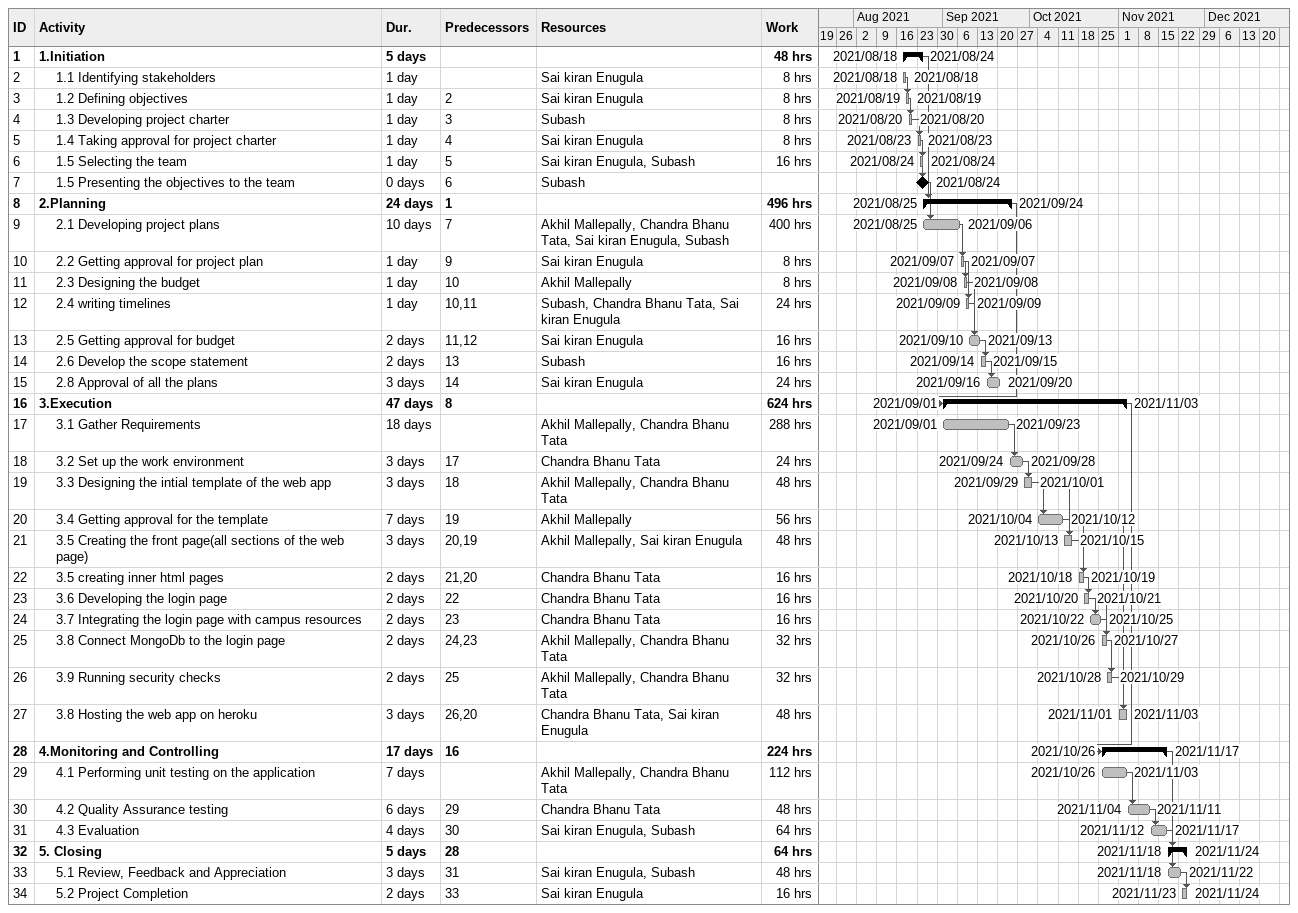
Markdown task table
| ID | Level | Task | Duration | Start | Finish | Predecessors | Resources | Work (h) |
|---|---|---|---|---|---|---|---|---|
| 1 | 1 | **1.Initiation** | 5d | 2021-08-18 | 2021-08-24 |  |  | 48 |
| 2 | 2 | 1.1 Identifying stakeholders | 1d | 2021-08-18 | 2021-08-18 |  | Sai kiran Enugula | 8 |
| 3 | 2 | 1.2 Defining objectives | 1d | 2021-08-19 | 2021-08-19 | 2 | Sai kiran Enugula | 8 |
| 4 | 2 | 1.3 Developing project charter | 1d | 2021-08-20 | 2021-08-20 | 3 | Subash | 8 |
| 5 | 2 | 1.4 Taking approval for project charter | 1d | 2021-08-23 | 2021-08-23 | 4 | Sai kiran Enugula | 8 |
| 6 | 2 | 1.5 Selecting the team | 1d | 2021-08-24 | 2021-08-24 | 5 | Sai kiran Enugula, Subash | 16 |
| 7 | 2 | 1.5 Presenting the objectives to the team | 0d | 2021-08-24 | 2021-08-24 | 6 | Subash |  |
| 8 | 1 | **2.Planning** | 24d | 2021-08-25 | 2021-09-24 | 1 |  | 496 |
| 9 | 2 | 2.1 Developing project plans | 10d | 2021-08-25 | 2021-09-06 | 7 | Akhil Mallepally, Chandra Bhanu Tata, Sai kiran Enugula, Subash | 400 |
| 10 | 2 | 2.2 Getting approval for project plan | 1d | 2021-09-07 | 2021-09-07 | 9 | Sai kiran Enugula | 8 |
| 11 | 2 | 2.3 Designing the budget | 1d | 2021-09-08 | 2021-09-08 | 10 | Akhil Mallepally | 8 |
| 12 | 2 | 2.4 writing timelines | 1d | 2021-09-09 | 2021-09-09 | 10, 11 | Subash, Chandra Bhanu Tata, Sai kiran Enugula | 24 |
| 13 | 2 | 2.5 Getting approval for budget | 2d | 2021-09-10 | 2021-09-13 | 11, 12 | Sai kiran Enugula | 16 |
| 14 | 2 | 2.6 Develop the scope statement | 2d | 2021-09-14 | 2021-09-15 | 13 | Subash | 16 |
| 15 | 2 | 2.8 Approval of all the plans | 3d | 2021-09-16 | 2021-09-20 | 14 | Sai kiran Enugula | 24 |
| 16 | 1 | **3.Execution** | 47d | 2021-09-01 | 2021-11-03 | 8 |  | 624 |
| 17 | 2 | 3.1 Gather Requirements | 18d | 2021-09-01 | 2021-09-23 |  | Akhil Mallepally, Chandra Bhanu Tata | 288 |
| 18 | 2 | 3.2 Set up the work environment | 3d | 2021-09-24 | 2021-09-28 | 17 | Chandra Bhanu Tata | 24 |
| 19 | 2 | 3.3 Designing the intial template of the web app | 3d | 2021-09-29 | 2021-10-01 | 18 | Akhil Mallepally, Chandra Bhanu Tata | 48 |
| 20 | 2 | 3.4 Getting approval for the template | 7d | 2021-10-04 | 2021-10-12 | 19 | Akhil Mallepally | 56 |
| 21 | 2 | 3.5 Creating the front page(all sections of the web page) | 3d | 2021-10-13 | 2021-10-15 | 20, 19 | Akhil Mallepally, Sai kiran Enugula | 48 |
| 22 | 2 | 3.5 creating inner html pages | 2d | 2021-10-18 | 2021-10-19 | 21, 20 | Chandra Bhanu Tata | 16 |
| 23 | 2 | 3.6 Developing the login page | 2d | 2021-10-20 | 2021-10-21 | 22 | Chandra Bhanu Tata | 16 |
| 24 | 2 | 3.7 Integrating the login page with campus resources | 2d | 2021-10-22 | 2021-10-25 | 23 | Chandra Bhanu Tata | 16 |
| 25 | 2 | 3.8 Connect MongoDb to the login page | 2d | 2021-10-26 | 2021-10-27 | 24, 23 | Akhil Mallepally, Chandra Bhanu Tata | 32 |
| 26 | 2 | 3.9 Running security checks | 2d | 2021-10-28 | 2021-10-29 | 25 | Akhil Mallepally, Chandra Bhanu Tata | 32 |
| 27 | 2 | 3.8 Hosting the web app on heroku | 3d | 2021-11-01 | 2021-11-03 | 26, 20 | Chandra Bhanu Tata, Sai kiran Enugula | 48 |
| 28 | 1 | **4.Monitoring and Controlling** | 17d | 2021-10-26 | 2021-11-17 | 16 |  | 224 |
| 29 | 2 | 4.1 Performing unit testing on the application | 7d | 2021-10-26 | 2021-11-03 |  | Akhil Mallepally, Chandra Bhanu Tata | 112 |
| 30 | 2 | 4.2 Quality Assurance testing | 6d | 2021-11-04 | 2021-11-11 | 29 | Chandra Bhanu Tata | 48 |
| 31 | 2 | 4.3 Evaluation | 4d | 2021-11-12 | 2021-11-17 | 30 | Sai kiran Enugula, Subash | 64 |
| 32 | 1 | **5. Closing** | 5d | 2021-11-18 | 2021-11-24 | 28 |  | 64 |
| 33 | 2 | 5.1 Review, Feedback and Appreciation | 3d | 2021-11-18 | 2021-11-22 | 31 | Sai kiran Enugula, Subash | 48 |
| 34 | 2 | 5.2 Project Completion | 2d | 2021-11-23 | 2021-11-24 | 33 | Sai kiran Enugula | 16 |
